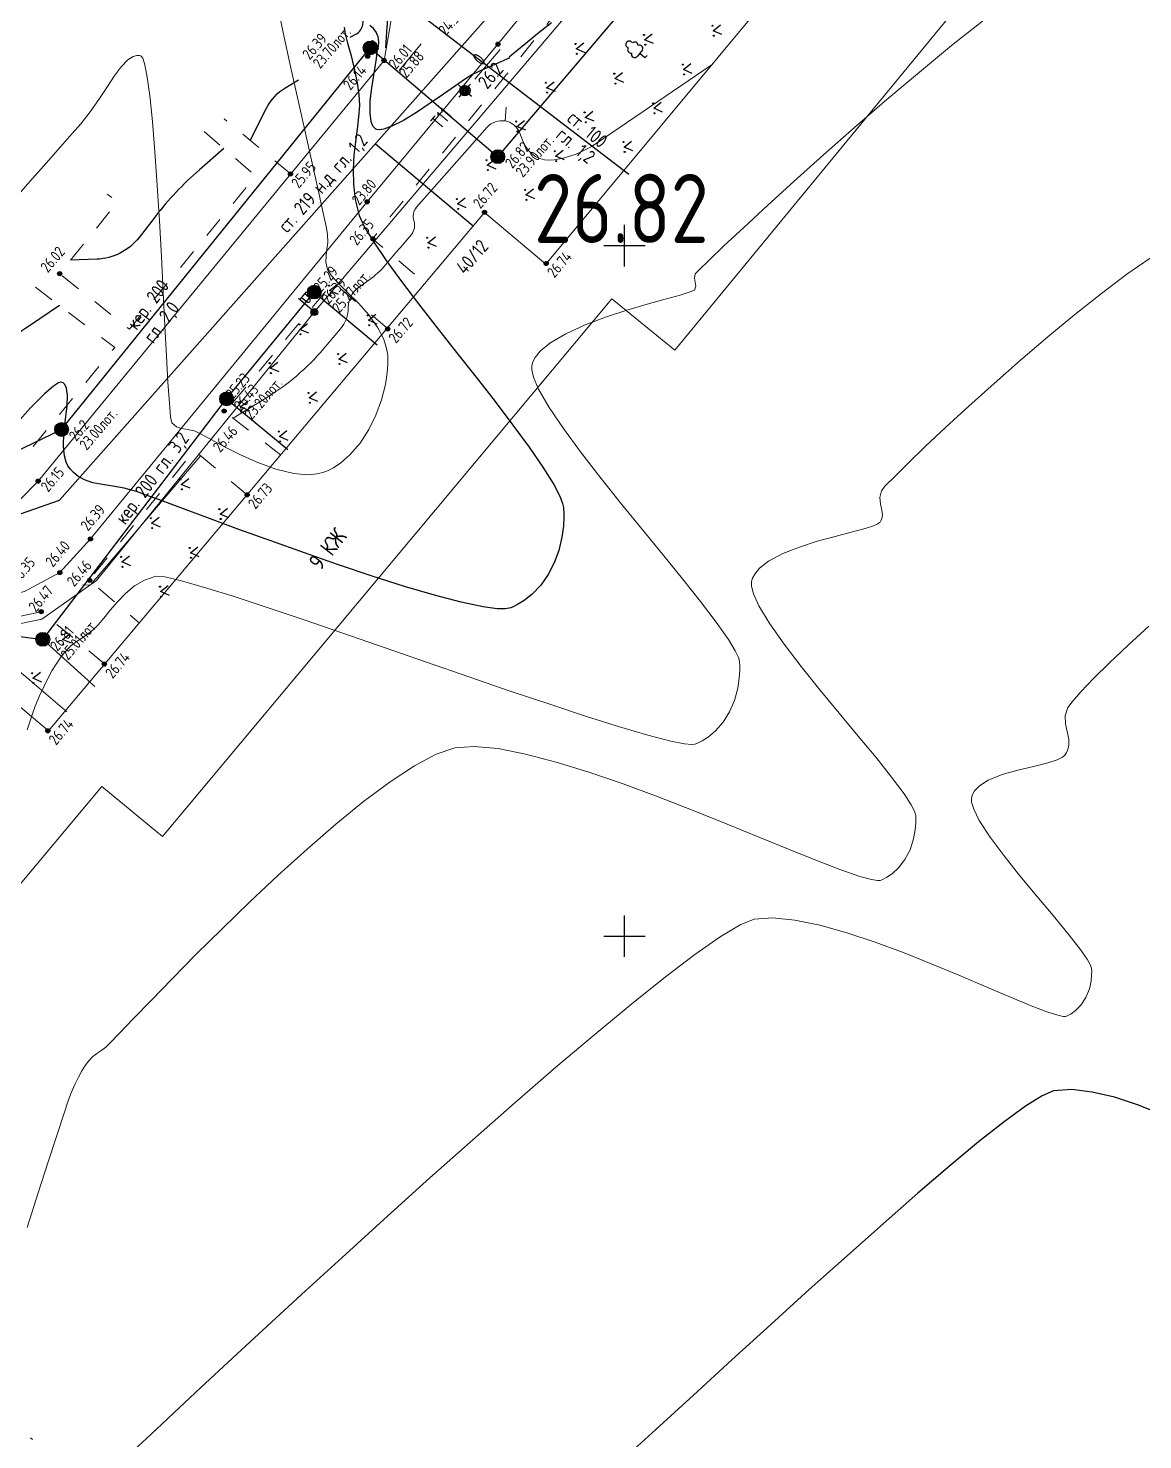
# Model space of a CAD drawing. Header units: metres. Extents: x -149473 to 83396, y -14167 to 104709.
# Drawn here: x -4552.6 to -4512.3, y 42500.5 to 42551.6 of the extents above; entities that cross this region are included whole.
import ezdxf

# ---------------------------------------------------------------- set-up
doc = ezdxf.new("R2010")
doc.units = ezdxf.units.M
doc.linetypes.add('g5_01_5x1_5', pattern=[1.5, 0.75, -0.75])
for name, color, linetype, transparency in [('01_Геодезические пункты', 7, 'Continuous', 0.6), ('02_Сетка', 7, 'Continuous', 0.6), ('03_Здания и строения', 7, 'Continuous', 0.6), ('06_Инженерно-технические сооружения', 7, 'Continuous', 0.6), ('07_Объекты электропередачи', 7, 'Continuous', 0.6), ('10_Границы покрытий и угодий', 7, 'Continuous', 0.6), ('13_Растительность', 7, 'Continuous', 0.6), ('19_Горизонтали', 7, 'Continuous', 0.6), ('30_Канализация', 7, 'Continuous', 0.6), ('31_Водопровод', 7, 'Continuous', 0.6), ('33_Газопровод', 7, 'Continuous', 0.6), ('35_Телефон', 7, 'Continuous', 0.6), ('37_Кабель низкого напряжения', 7, 'Continuous', 0.6), ('44_Крышки колодцев', 7, 'Continuous', 0.6), ('61_Отметки высоты поверхности', 7, 'Continuous', 0.6)]:
    doc.layers.add(name, color=color, linetype=linetype, transparency=transparency)
doc.layers.add('rastr', color=7, linetype='Continuous')
doc.layers.add('Viewport2ForCustomObjects_0', color=7, linetype='Continuous')
doc.layers.add('Сети_Горизонтали.Вспомогательные', color=1, linetype='Continuous', lineweight=9)
doc.layers.add('Сети_Горизонтали.Основные', color=1, linetype='Continuous', lineweight=30)
doc.styles.add('LIKE11', font='GOST_0.TTF')
doc.styles.add('LIKE14', font='GOST_0.TTF')
doc.styles.add('LIKE17', font='GOST_0.TTF')
doc.styles.add('LIKE32', font='GOST_0.TTF')
doc.styles.add('LIKE36', font='GOST_0.TTF')
doc.styles.add('Line_GUGK', font='GOST_0.TTF')
doc.styles.get("Standard").update_dxf_attribs({"font": 'GOST_0.TTF'})
doc.linetypes.add('g5_119_3', pattern='A,4,-1,[31,GUGK_2005.shx,S=0.1,R=0,X=0,Y=0],4,[31,GUGK_2005.shx,S=0.1,R=180,X=0,Y=0],-1', length=10)
doc.linetypes.add('g5_122_g', pattern='A,1,-1,1.5,-0.4,["Г",Line_GUGK,S=1,R=0,X=0,Y=-0.5],-1.5,1.5,-1,4,-1,4,-1,3', length=20.9)
doc.linetypes.add('g5_122_k', pattern='A,1,-1,1.5,-0.4,["К",Line_GUGK,S=1,R=0,X=0,Y=-0.5],-1.5,1.5,-1,4,-1,4,-1,3', length=20.9)
doc.linetypes.add('g5_122_kl', pattern='A,1,-1,1.5,-0.4,["Кл",Line_GUGK,S=1,R=0,X=0,Y=-0.5],-2.4,1.5,-1,4,-1,4,-1,3', length=21.8)
doc.linetypes.add('g5_122_v', pattern='A,1,-1,1.5,-0.4,["В",Line_GUGK,S=1,R=0,X=0,Y=-0.5],-1.5,1.5,-1,4,-1,4,-1,3', length=20.9)
doc.linetypes.add('g5_133_t', pattern='A,2,[27,GUGK_2005.shx,S=0.4,R=0,X=0,Y=0],2,-1,2,[27,GUGK_2005.shx,S=0.4,R=0,X=0,Y=0],2,-1,2,[27,GUGK_2005.shx,S=0.4,R=0,X=0,Y=0],2,-0.1,["V",Line_GUGK,S=1,R=0,X=0,Y=-0.5],-1', length=15.1)

# ---------------------------------------------------------------- blocks, each defined once
blk = doc.blocks.new('g5_012')
at = {"color": 92}
for points in [[(0, -1.5), (0, 1.5)], [(-1.5, 0), (1.5, 0)]]:
    blk.add_lwpolyline(points, dxfattribs=at)
blk = doc.blocks.new('g5_416')
at = {"color": 0}
blk.add_lwpolyline([(0.36, 0.6), (0, 0), (-0.36, 0.6)], dxfattribs=at)
for centre in [(-0.36, 0), (0.36, 0)]:
    blk.add_circle(centre, 0.0375, dxfattribs=at)
blk = doc.blocks.new('g5_117kl')
h = blk.add_hatch(color=255)
h.paths.add_polyline_path([(0.42, 0.2, 0.633652), (-0.42, 0.2)])
h.paths.add_polyline_path([(-0.45, 0.12, 0.067116), (-0.46, 0, 0.067116), (-0.45, -0.12), (0.45, -0.12, 0.067116), (0.46, 0, 0.067116), (0.45, 0.12)])
h.paths.add_polyline_path([(-0.42, -0.2, 0.633652), (0.42, -0.2)])
at = {"color": 0}
for p, q in [((-0.47, 0.16), (0.47, 0.16)), ((-0.47, -0.16), (0.47, -0.16))]:
    blk.add_line(p, q, dxfattribs=at)
blk.add_circle((0, 0), 0.5, dxfattribs=at)
blk = doc.blocks.new('g5_330')
blk.add_hatch(color=0).paths.add_polyline_path([(0.15, 0, 1), (-0.15, 0, 1)])
at = {"color": 0}
blk.add_circle((0, 0), 0.15, dxfattribs=at)
blk = doc.blocks.new('g5_367_1')
at = {"color": 0}
for points in [[(0, 0.5), (-0.26, 0.5)], [(0, 0.5), (0.26, 0.5)], [(0, 0), (0, 0.5)], [(0.25, 0), (0, 0)]]:
    blk.add_lwpolyline(points, dxfattribs=at)
for centre, start, end in [((-0.2, 1.16), 97.9406, 227.8197), ((0, 1.5), 90, 202.242), ((0, 1.5), 337.758, 90), ((0.2, 1.16), 312.1803, 82.0594), ((-0.26, 0.75), 115.6346, 270), ((0.26, 0.75), 270, 64.3654)]:
    blk.add_arc(centre, 0.25, start, end, dxfattribs=at)
blk = doc.blocks.new('g5_005_1')
h = blk.add_hatch(color=255)
edge = h.paths.add_edge_path()
edge.add_arc((0, 0), 0.338, 0, 360)
edge = h.paths.add_edge_path(flags=16)
edge.add_arc((0, 0), 0.1, 0, 360)
at = {"color": 0}
for p, q in [((-0.625, 0), (-0.375, 0)), ((0, 0.625), (0, 0.375)), ((0.375, 0), (0.625, 0)), ((0, -0.375), (0, -0.625))]:
    blk.add_line(p, q, dxfattribs=at)
for radius in [0.375, 0.0625]:
    blk.add_circle((0, 0), radius, dxfattribs=at)
blk = doc.blocks.new('g5_117kb')
h = blk.add_hatch(color=255)
h.paths.add_polyline_path([(0.04, 0.04), (0.46, 0.04, 0.367426), (0.04, 0.46)])
h.paths.add_polyline_path([(-0.04, 0.46, 0.367426), (-0.46, 0.04), (-0.04, 0.04)])
h.paths.add_polyline_path([(-0.04, -0.04), (-0.46, -0.04, 0.367426), (-0.04, -0.46)])
h.paths.add_polyline_path([(0.04, -0.46, 0.367426), (0.46, -0.04), (0.04, -0.04)])
at = {"color": 0}
for points in [[(-0.5, 0), (0.5, 0)], [(0, 0.5), (0, -0.5)]]:
    blk.add_lwpolyline(points, dxfattribs=at)
blk.add_circle((0, 0), 0.5, dxfattribs=at)
blk = doc.blocks.new('g5_110_1c')
h = blk.add_hatch(color=255)
edge = h.paths.add_edge_path()
edge.add_arc((0, 0), 0.212, 0, 360)
edge = h.paths.add_edge_path(flags=16)
edge.add_arc((0, 0), 0.0975, 0, 360)
h = blk.add_hatch(color=0)
edge = h.paths.add_edge_path()
edge.add_arc((0, 0), 0.06, 0, 360)
at = {"color": 0}
for p, q in [((0, 0.25), (0, 1.5)), ((0, 1.38), (0.75, 1.38))]:
    blk.add_line(p, q, dxfattribs=at)
blk.add_lwpolyline([(0.2, 1.38), (0.2, 0.93, 1.040016), (0.55, 0.93), (0.55, 1.38)], format="xyb", dxfattribs=at)
for radius in [0.25, 0.06]:
    blk.add_circle((0, 0), radius, dxfattribs=at)
blk = doc.blocks.new('g_scratch')
at = {"color": 0, "linetype": 'ByBlock', "lineweight": 15}
blk.add_line((0, 0), (1, 0), dxfattribs=at)
blk = doc.blocks.new('CustomObjectsInViewport2_0')
at = {"layer": 'Сети_Горизонтали.Вспомогательные', "color": 42, "flags": 128}
for points, elevation in [([(3016.83, 1474.04), (3017.33, 1471.7), (3017.86, 1469.25), (3018.41, 1466.79), (3018.94, 1464.42), (3019.43, 1462.23), (3019.86, 1460.31), (3020.2, 1458.75), (3020.43, 1457.65), (3020.53, 1457.1), (3020.55, 1456.5), (3020.49, 1456.01), (3020.43, 1455.56), (3020.42, 1455.09), (3020.54, 1454.53), (3020.81, 1454.08), (3021.33, 1453.52), (3022.01, 1452.86), (3022.77, 1452.1), (3023.52, 1451.25), (3024.18, 1450.32), (3024.59, 1449.54), (3024.79, 1448.92), (3024.87, 1448.49), (3024.89, 1448.28), (3024.89, 1448.09), (3024.89, 1447.69), (3024.85, 1447.06), (3024.72, 1446.2), (3024.45, 1445.1), (3024.04, 1444), (3023.53, 1442.94), (3022.89, 1441.97), (3022.16, 1441.11), (3021.49, 1440.54), (3020.96, 1440.18), (3020.58, 1439.99), (3020.39, 1439.9), (3020.19, 1439.83), (3019.76, 1439.73), (3019.08, 1439.67), (3018.1, 1439.76), (3016.8, 1440.07), (3015.49, 1440.55), (3014.23, 1441.11), (3013.08, 1441.69), (3012.11, 1442.22), (3011.38, 1442.62), (3010.95, 1442.83), (3010.42, 1442.96), (3009.97, 1443.03), (3009.59, 1443.15), (3009.26, 1443.44), (3009.17, 1443.86), (3009.08, 1444.87), (3008.98, 1446.37), (3008.88, 1448.26), (3008.76, 1450.47), (3008.64, 1452.9), (3008.51, 1455.47), (3008.36, 1458.07), (3008.21, 1460.63), (3008.04, 1463.06), (3007.86, 1465.26), (3007.67, 1467.14), (3007.46, 1468.62), (3007.28, 1469.45), (3007.15, 1469.84), (3007.05, 1469.98), (3007, 1470.01), (3006.91, 1470.03), (3006.73, 1470.04), (3006.45, 1469.97), (3006.08, 1469.72), (3005.59, 1469.21), (3005.09, 1468.53), (3004.55, 1467.72), (3003.97, 1466.84), (3003.35, 1465.95), (3002.66, 1465.09), (3002.04, 1464.39), (3001.19, 1463.42), (3000.15, 1462.24), (2998.98, 1460.91), (2997.72, 1459.47)], 25.5), ([(3067.96, 1472.53), (3065.71, 1470.75), (3063.39, 1468.84), (3061.03, 1466.85), (3058.7, 1464.83), (3056.45, 1462.84), (3054.33, 1460.94), (3052.39, 1459.17), (3050.67, 1457.59), (3049.24, 1456.25), (3048.15, 1455.2), (3047.44, 1454.51), (3047.16, 1454.22), (3047.1, 1453.91), (3047.15, 1453.61), (3047.2, 1453.33), (3047.11, 1453.05), (3046.8, 1452.91), (3046.06, 1452.69), (3044.99, 1452.39), (3043.67, 1452.03), (3042.2, 1451.59), (3040.67, 1451.09), (3039.18, 1450.52), (3037.8, 1449.89), (3036.64, 1449.21), (3035.93, 1448.63), (3035.56, 1448.17), (3035.4, 1447.85), (3035.34, 1447.69), (3035.32, 1447.57), (3035.32, 1447.28), (3035.45, 1446.74), (3035.82, 1445.87), (3036.58, 1444.55), (3037.61, 1443.02), (3038.84, 1441.33), (3040.24, 1439.53), (3041.73, 1437.66), (3043.27, 1435.78), (3044.79, 1433.92), (3046.23, 1432.14), (3047.55, 1430.49), (3048.68, 1429.01), (3049.56, 1427.75), (3050.06, 1426.93), (3050.28, 1426.44), (3050.36, 1426.18), (3050.37, 1426.07), (3050.38, 1425.88), (3050.38, 1425.51), (3050.35, 1424.94), (3050.24, 1424.21), (3050, 1423.33), (3049.64, 1422.51), (3049.18, 1421.76), (3048.62, 1421.12), (3048.1, 1420.68), (3047.67, 1420.41), (3047.37, 1420.25), (3047.21, 1420.18), (3047.13, 1420.16), (3046.89, 1420.14), (3046.37, 1420.19), (3045.38, 1420.39), (3043.73, 1420.81), (3041.68, 1421.42), (3039.29, 1422.17), (3036.63, 1423.05), (3033.77, 1424.01), (3030.77, 1425.04), (3027.7, 1426.1), (3024.64, 1427.17), (3021.64, 1428.2), (3018.77, 1429.19), (3016.1, 1430.09), (3013.7, 1430.88), (3011.63, 1431.52), (3009.96, 1432), (3008.76, 1432.27), (3008.09, 1432.32), (3007.28, 1432.05), (3006.55, 1431.62), (3005.9, 1431.08), (3005.32, 1430.48), (3004.8, 1429.87), (3004.34, 1429.29), (3003.93, 1428.8), (3003.57, 1428.44), (3003.07, 1428.07), (3002.66, 1427.79), (3002.28, 1427.54), (3001.9, 1427.23), (3001.49, 1426.8), (3001.18, 1426.4), (3000.88, 1425.96), (3000.58, 1425.47), (3000.29, 1424.92), (3000, 1424.32), (2999.69, 1423.66), (2999.37, 1422.92), (2999.17, 1422.35), (2998.78, 1421.2)], 26.5), ([(3080.1, 1455.37), (3078.4, 1454.19), (3076.57, 1452.81), (3074.65, 1451.28), (3072.68, 1449.66), (3070.72, 1447.98), (3068.8, 1446.29), (3066.98, 1444.65), (3065.3, 1443.11), (3063.81, 1441.71), (3062.55, 1440.5), (3061.58, 1439.53), (3060.92, 1438.86), (3060.65, 1438.52), (3060.52, 1438.03), (3060.57, 1437.57), (3060.67, 1437.12), (3060.71, 1436.77), (3060.67, 1436.51), (3060.6, 1436.34), (3060.55, 1436.25), (3060.51, 1436.21), (3060.38, 1436.12), (3060.07, 1435.98), (3059.46, 1435.79), (3058.46, 1435.52), (3057.28, 1435.21), (3055.99, 1434.86), (3054.7, 1434.44), (3053.49, 1433.96), (3052.46, 1433.41), (3051.81, 1432.9), (3051.47, 1432.48), (3051.31, 1432.18), (3051.26, 1432.03), (3051.24, 1431.9), (3051.24, 1431.6), (3051.38, 1431.06), (3051.77, 1430.19), (3052.55, 1428.89), (3053.59, 1427.4), (3054.83, 1425.79), (3056.18, 1424.11), (3057.58, 1422.41), (3058.96, 1420.75), (3060.25, 1419.19), (3061.38, 1417.77), (3062.28, 1416.56), (3062.79, 1415.77), (3063.03, 1415.31), (3063.1, 1415.07), (3063.12, 1414.97), (3063.13, 1414.8), (3063.12, 1414.46), (3063.09, 1413.95), (3062.97, 1413.3), (3062.71, 1412.52), (3062.34, 1411.81), (3061.87, 1411.2), (3061.42, 1410.78), (3061.04, 1410.53), (3060.76, 1410.39), (3060.62, 1410.32), (3060.55, 1410.3), (3060.35, 1410.3), (3059.91, 1410.37), (3059.08, 1410.59), (3057.71, 1411.07), (3056.01, 1411.72), (3054.03, 1412.51), (3051.84, 1413.41), (3049.47, 1414.37), (3047, 1415.36), (3044.47, 1416.34), (3041.94, 1417.28), (3039.46, 1418.13), (3037.09, 1418.87), (3034.88, 1419.45), (3032.88, 1419.84), (3031.16, 1420), (3029.76, 1419.9), (3028.41, 1419.44), (3026.83, 1418.6), (3025.06, 1417.44), (3023.15, 1416.01), (3021.13, 1414.36), (3019.06, 1412.57), (3016.96, 1410.67), (3014.89, 1408.72), (3012.9, 1406.79), (3011.01, 1404.92), (3009.29, 1403.18), (3007.76, 1401.61), (3006.47, 1400.27), (3005.47, 1399.23), (3004.79, 1398.53), (3004.49, 1398.22), (3004.13, 1397.95), (3003.83, 1397.76), (3003.55, 1397.55), (3003.24, 1397.24), (3002.99, 1396.89), (3002.74, 1396.5), (3002.49, 1396.04), (3002.24, 1395.52), (3001.97, 1394.91), (3001.79, 1394.41), (3001.44, 1393.36), (3000.93, 1391.83), (3000.31, 1389.91), (2999.58, 1387.66), (2998.78, 1385.17)], 27), ([(3080, 1428.71), (3078.51, 1427.33), (3077.16, 1426.05), (3076, 1424.91), (3075.08, 1423.95), (3074.44, 1423.24), (3074.13, 1422.82), (3073.95, 1422.22), (3073.97, 1421.64), (3074.09, 1421.08), (3074.2, 1420.52), (3074.21, 1420.09), (3074.14, 1419.77), (3074.04, 1419.56), (3073.98, 1419.45), (3073.92, 1419.37), (3073.74, 1419.23), (3073.37, 1419.04), (3072.69, 1418.81), (3071.66, 1418.55), (3070.52, 1418.28), (3069.39, 1417.96), (3068.38, 1417.56), (3067.73, 1417.15), (3067.38, 1416.78), (3067.23, 1416.51), (3067.18, 1416.36), (3067.16, 1416.24), (3067.17, 1415.96), (3067.32, 1415.46), (3067.72, 1414.64), (3068.51, 1413.43), (3069.52, 1412.07), (3070.67, 1410.62), (3071.89, 1409.16), (3073.07, 1407.75), (3074.15, 1406.45), (3075.03, 1405.32), (3075.53, 1404.6), (3075.77, 1404.17), (3075.85, 1403.95), (3075.86, 1403.87), (3075.87, 1403.72), (3075.86, 1403.43), (3075.82, 1403), (3075.7, 1402.45), (3075.44, 1401.81), (3075.07, 1401.25), (3074.7, 1400.87), (3074.38, 1400.64), (3074.15, 1400.52), (3074.03, 1400.47), (3073.97, 1400.45), (3073.8, 1400.45), (3073.41, 1400.53), (3072.69, 1400.76), (3071.48, 1401.22), (3069.99, 1401.84), (3068.27, 1402.57), (3066.37, 1403.38), (3064.36, 1404.21), (3062.28, 1405.04), (3060.18, 1405.82), (3058.13, 1406.5), (3056.18, 1407.05), (3054.37, 1407.42), (3052.77, 1407.58), (3051.43, 1407.48), (3050.41, 1407.07), (3048.97, 1406.2), (3047.14, 1404.93), (3045, 1403.31), (3042.57, 1401.37), (3039.91, 1399.17), (3037.07, 1396.76), (3034.1, 1394.19), (3031.05, 1391.5), (3027.95, 1388.75), (3024.87, 1385.98), (3021.85, 1383.24), (3018.94, 1380.58), (3016.19, 1378.05), (3013.65, 1375.69), (3011.36, 1373.57), (3009.37, 1371.71), (3007.73, 1370.18), (3006.49, 1369.02)], 27.5)]:
    blk.add_lwpolyline(points, dxfattribs=dict(at, elevation=elevation))
at = {"layer": 'Сети_Горизонтали.Основные', "color": 40, "flags": 128}
for points, elevation in [([(3036.74, 1472.4), (3035.74, 1471.6), (3034.9, 1470.91), (3034.25, 1470.38), (3033.83, 1470.04), (3033.68, 1469.92), (3033.68, 1469.85), (3033.52, 1469.78), (3033.08, 1469.59), (3032.47, 1469.32), (3031.76, 1469), (3031.04, 1468.65), (3030.53, 1468.34), (3029.81, 1467.85), (3028.93, 1467.24), (3027.97, 1466.58), (3026.98, 1465.92), (3026.03, 1465.34), (3025.18, 1464.91), (3024.61, 1464.7), (3024.28, 1464.65), (3024.1, 1464.68), (3024.03, 1464.71), (3023.95, 1464.77), (3023.82, 1464.93), (3023.69, 1465.26), (3023.61, 1465.85), (3023.63, 1466.75), (3023.73, 1467.7), (3023.88, 1468.61), (3024.01, 1469.35), (3024.07, 1469.82), (3024.13, 1470.29), (3024.22, 1470.67), (3024.26, 1471.02), (3024.2, 1471.38), (3024.05, 1471.73), (3023.86, 1471.99), (3023.6, 1472.2)], 26), ([(3021.73, 1472.09), (3021.81, 1471.6), (3021.99, 1470.92), (3022.22, 1470.1), (3022.45, 1469.19), (3022.66, 1468.21), (3022.81, 1467.22), (3022.84, 1466.42), (3022.78, 1465.59), (3022.67, 1464.71), (3022.55, 1463.78), (3022.44, 1462.81), (3022.38, 1461.79), (3022.41, 1460.73), (3022.54, 1459.62), (3022.83, 1458.46), (3023.21, 1457.61), (3023.88, 1456.51), (3024.78, 1455.18), (3025.88, 1453.68), (3027.12, 1452.05), (3028.47, 1450.32), (3029.87, 1448.54), (3031.29, 1446.74), (3032.67, 1444.97), (3033.96, 1443.27), (3035.13, 1441.67), (3036.13, 1440.23), (3036.91, 1438.97), (3037.35, 1438.12), (3037.55, 1437.6), (3037.62, 1437.31), (3037.63, 1437.18), (3037.64, 1436.97), (3037.64, 1436.57), (3037.62, 1435.96), (3037.51, 1435.16), (3037.29, 1434.2), (3036.95, 1433.29), (3036.51, 1432.44), (3035.97, 1431.68), (3035.34, 1431.02), (3034.76, 1430.56), (3034.3, 1430.28), (3033.97, 1430.12), (3033.8, 1430.04), (3033.68, 1430.01), (3033.4, 1429.96), (3032.82, 1429.97), (3031.81, 1430.1), (3030.2, 1430.44), (3028.28, 1430.95), (3026.11, 1431.59), (3023.77, 1432.34), (3021.33, 1433.16), (3018.86, 1434.01), (3016.44, 1434.88), (3014.12, 1435.71), (3011.98, 1436.5), (3010.1, 1437.2), (3008.55, 1437.78), (3007.39, 1438.2), (3006.69, 1438.45), (3005.8, 1438.7), (3004.98, 1438.85), (3004.23, 1438.96), (3003.55, 1439.09), (3002.93, 1439.31), (3002.46, 1439.57), (3002.14, 1439.84), (3001.93, 1440.07), (3001.83, 1440.19), (3001.74, 1440.31), (3001.61, 1440.58), (3001.48, 1441.04), (3001.41, 1441.75), (3001.45, 1442.71), (3001.56, 1443.71), (3001.67, 1444.64), (3001.71, 1445.45), (3001.64, 1445.95), (3001.52, 1446.21), (3001.38, 1446.32), (3001.3, 1446.36), (3001.23, 1446.37), (3001.05, 1446.32), (3000.68, 1446.09), (3000.03, 1445.54), (2999.03, 1444.51), (2997.87, 1443.22)], 26), ([(3080.83, 1393.4), (3079.18, 1394.04), (3077.51, 1394.59), (3075.91, 1394.97), (3074.42, 1395.15), (3073.11, 1395.05), (3072.27, 1394.7), (3071.07, 1393.94), (3069.52, 1392.81), (3067.68, 1391.36), (3065.59, 1389.62), (3063.27, 1387.64), (3060.78, 1385.46), (3058.15, 1383.12), (3055.42, 1380.66), (3052.63, 1378.13), (3049.82, 1375.57), (3047.03, 1373.02), (3044.3, 1370.52), (3041.66, 1368.11)], 28)]:
    blk.add_lwpolyline(points, dxfattribs=dict(at, elevation=elevation))

msp = doc.modelspace()

# ---------------------------------------------------------------- linework, layer by layer
at = {"layer": '01_Геодезические пункты', "color": 7, "lineweight": 20, "flags": 128}
msp.add_lwpolyline([(-4535.559, 42550.824), (-4536.476, 42549.754)], dxfattribs=at)
at = {"layer": '03_Здания и строения', "color": 7, "linetype": 'Continuous', "lineweight": 20, "flags": 128}
msp.add_lwpolyline([(-4517.227, 42563.104), (-4533.902, 42543.06), (-4536.118, 42544.93), (-4551.907, 42526.154), (-4554.241, 42528.107), (-4567.789, 42511.976), (-4563.295, 42508.226), (-4549.979, 42524.146), (-4547.782, 42522.331), (-4531.506, 42541.798), (-4529.23, 42539.941), (-4513.07, 42559.592), (-4517.227, 42563.104)], dxfattribs=at)
at = {"layer": '06_Инженерно-технические сооружения', "color": 7, "linetype": 'Continuous', "lineweight": 20, "flags": 128}
msp.add_lwpolyline([(-4540.433, 42551.039), (-4540.181, 42551.15), (-4540.026, 42551.047), (-4539.962, 42550.853), (-4540.078, 42550.703), (-4540.326, 42550.651), (-4540.473, 42550.766), (-4540.518, 42550.937), (-4540.433, 42551.039)], dxfattribs=at)
at = {"layer": '10_Границы покрытий и угодий', "color": 7, "linetype": 'Continuous', "lineweight": 20, "flags": 128}
for points in [[(-4575.827, 42510.888), (-4575.662, 42511.864), (-4565.676, 42523.341), (-4560.585, 42529.396), (-4557.922, 42532.559), (-4556.469, 42533.172), (-4554.196, 42533.665), (-4553.562, 42533.896), (-4552.28, 42535.199), (-4543.138, 42546.322), (-4539.759, 42550.432), (-4539.443, 42552.25), (-4539.823, 42553.365), (-4540.604, 42554.225), (-4544.562, 42557.63), (-4545.697, 42558.606), (-4546.478, 42559.278), (-4557.44, 42568.734), (-4566.068, 42576.21)], [(-4530.582, 42557.19), (-4535.633, 42551.021), (-4540.369, 42545.314), (-4550.388, 42533.106), (-4551.498, 42531.887), (-4552.77, 42531.199), (-4554.708, 42530.747), (-4558.105, 42528.104), (-4563.716, 42521.408), (-4570.357, 42513.702), (-4570.849, 42512.415), (-4570.826, 42510.856), (-4570.179, 42509.622), (-4565.066, 42505.216), (-4563.654, 42505.062), (-4562.175, 42505.302), (-4561.25, 42505.904)]]:
    msp.add_lwpolyline(points, dxfattribs=at)
at = {"layer": '10_Границы покрытий и угодий', "color": 7, "linetype": 'g5_01_5x1_5', "lineweight": 20, "flags": 128}
for points in [[(-4508.138, 42563.376), (-4508.346, 42564.713), (-4509.055, 42566.076), (-4509.943, 42566.902), (-4511.26, 42567.269), (-4518.199, 42567.534), (-4520.433, 42567.149), (-4521.981, 42566.318), (-4529.964, 42556.625), (-4534.952, 42550.381), (-4540.179, 42543.971), (-4538.272, 42542.368)], [(-4546.265, 42547.86), (-4544.405, 42546.24), (-4548.978, 42540.703), (-4551.503, 42542.708), (-4549.394, 42545.32), (-4549.777, 42545.585)], [(-4543.138, 42546.322), (-4543.178, 42546.356), (-4545.55, 42548.323)], [(-4553.572, 42543.126), (-4549.51, 42540.035), (-4553.893, 42534.72), (-4559.005, 42533.219), (-4565.346, 42525.207)], [(-4539.64, 42540.741), (-4541.601, 42542.394), (-4545.513, 42537.706), (-4543.503, 42536.147)], [(-4544.715, 42534.706), (-4546.62, 42536.312), (-4550.437, 42531.609), (-4548.618, 42530.065)], [(-4549.872, 42528.574), (-4552.159, 42530.471), (-4555.682, 42529.71), (-4559.533, 42525.131), (-4561.233, 42523.163), (-4562.235, 42522.004), (-4563.201, 42520.798)]]:
    msp.add_lwpolyline(points, dxfattribs=at)
at = {"layer": '19_Горизонтали', "color": 32, "linetype": 'Continuous', "lineweight": 30, "elevation": 13, "flags": 128}
for points in [[(-4540.989, 42551.273), (-4540.774, 42551.383, 0.250039), (-4540.531, 42551.731), (-4540.507, 42551.932, -0.560674), (-4540.354, 42552.002), (-4540.354, 42552.002, 0.190627), (-4540.062, 42551.938), (-4539.712, 42551.994, -0.345452), (-4539.677, 42551.975), (-4539.677, 42551.975, -0.03981), (-4539.661, 42551.927), (-4539.656, 42551.907, -0.06625), (-4539.646, 42551.816), (-4539.647, 42551.796, -0.012919), (-4539.653, 42551.662), (-4539.711, 42550.892)], [(-4544.601, 42547.536), (-4544.012, 42548.702, -0.142256), (-4543.312, 42549.454), (-4542.852, 42549.729)], [(-4545.56, 42547.246), (-4546.444, 42546.474, 0.048449), (-4548.046, 42544.773), (-4548.628, 42544.021, -0.221931), (-4550.159, 42543.233), (-4551.109, 42543.196)], [(-4551.507, 42541.555), (-4552.597, 42540.825, 0.06045), (-4554.572, 42539.126), (-4555.221, 42538.415, 0.029768), (-4557.431, 42535.684), (-4558.061, 42534.802, -0.161357), (-4559.098, 42534.046), (-4559.098, 42534.046, 0.2604), (-4559.903, 42533.183), (-4560.297, 42531.586)]]:
    msp.add_lwpolyline(points, format="xyb", dxfattribs=at)
at = {"layer": '19_Горизонтали', "color": 32, "linetype": 'Continuous', "lineweight": 20, "elevation": 13.25, "flags": 128}
for points in [[(-4545.22, 42537.479), (-4544.033, 42538.204, 0.079779), (-4541.947, 42539.989), (-4541.334, 42540.712, 0.179901), (-4541.051, 42541.491), (-4541.051, 42541.491, -0.242982), (-4540.696, 42542.193), (-4540.304, 42542.475, 0.060204), (-4539.703, 42543.031), (-4539.703, 42543.031, 0.000001), (-4539.168, 42543.66), (-4538.77, 42544.128, 0.264201), (-4538.676, 42544.622), (-4538.676, 42544.622, -0.268835), (-4538.578, 42545.114), (-4536.025, 42548.012, -0.565291), (-4534.838, 42547.796), (-4534.72, 42547.484, 0.35446), (-4533.597, 42546.829), (-4533.597, 42546.829, 0.111432), (-4532.079, 42547.427), (-4527.911, 42550.261)], [(-4550.678, 42531.449), (-4550.462, 42531.428, 0.245773), (-4550.364, 42531.468), (-4550.364, 42531.468, -0.001882), (-4550.286, 42531.559), (-4550.2, 42531.659, 0.001181), (-4549.951, 42531.95), (-4546.396, 42536.123)]]:
    msp.add_lwpolyline(points, format="xyb", dxfattribs=at)
at = {"layer": '30_Канализация', "color": 42, "linetype": 'g5_122_kl', "lineweight": 30, "flags": 128}
msp.add_lwpolyline([(-4576.022, 42511.106), (-4557.898, 42533.956), (-4551.431, 42537.07), (-4540.258, 42550.885), (-4535.643, 42546.947), (-4521.987, 42563.009), (-4513.221, 42570.458)], dxfattribs=at)
at = {"layer": '30_Канализация', "color": 12, "linetype": 'g5_122_k', "lineweight": 30, "flags": 128}
for points in [[(-4545.458, 42538.177), (-4542.283, 42542.044), (-4540.002, 42540.129)], [(-4552.111, 42529.469), (-4545.458, 42538.177), (-4543.241, 42536.34)], [(-4560.157, 42525.471), (-4556.571, 42530.054), (-4552.111, 42529.469), (-4550.225, 42527.764)]]:
    msp.add_lwpolyline(points, dxfattribs=at)
at = {"layer": '31_Водопровод', "color": 94, "linetype": 'g5_122_v', "lineweight": 30, "flags": 128}
msp.add_lwpolyline([(-4538.43, 42552.089), (-4530.9, 42546.318)], dxfattribs=at)
at = {"layer": '33_Газопровод', "color": 132, "linetype": 'g5_122_g', "lineweight": 30, "flags": 128}
for points in [[(-4567.778, 42519.799), (-4557.405, 42532.446), (-4551.507, 42534.507), (-4535.614, 42552.443), (-4520.112, 42571.216)], [(-4540.068, 42547.417), (-4536.529, 42544.441)]]:
    msp.add_lwpolyline(points, dxfattribs=at)
at = {"layer": '35_Телефон', "color": 6, "linetype": 'g5_133_t', "lineweight": 20, "flags": 128}
msp.add_lwpolyline([(-4559.97, 42534.089), (-4552.683, 42528.071), (-4551.241, 42526.84)], dxfattribs=at)
at = {"layer": '37_Кабель низкого напряжения', "color": 1, "linetype": 'g5_119_3', "lineweight": 20, "flags": 128}
msp.add_lwpolyline([(-4556.996, 42527.922), (-4555.557, 42529.504), (-4552.149, 42530.2), (-4550.172, 42531.6), (-4542.283, 42541.319), (-4531.279, 42554.282)], dxfattribs=at)
at = {"layer": '61_Отметки высоты поверхности', "color": 7, "linetype": 'Continuous', "lineweight": 5, "flags": 128}
msp.add_lwpolyline([(-4539.214, 42550.063), (-4538.419, 42551.028)], dxfattribs=at)
at = {"layer": 'rastr', "color": 5, "linetype": 'g5_01_5x1_5', "lineweight": 20, "flags": 128}
msp.add_lwpolyline([(-4582.874, 42525.09), (-4552.489, 42500.5)], dxfattribs=at)

# ---------------------------------------------------------------- block references
at = {"layer": '01_Геодезические пункты', "color": 7, "linetype": 'Continuous', "lineweight": 20, "xscale": 0.5, "yscale": 0.5, "zscale": 0.5, "rotation": 49.42757553168038}
msp.add_blockref('g5_005_1', (-4536.83, 42549.34, 13.098), dxfattribs=at)
at = {"layer": '02_Сетка', "color": 92, "linetype": 'Continuous', "lineweight": 15, "ltscale": 0.5, "xscale": 0.5, "yscale": 0.5, "zscale": 0.5}
for p in [(-4531.056, 42543.725), (-4531.056, 42518.725)]:
    msp.add_blockref('g5_012', p, dxfattribs=at)
at = {"layer": '07_Объекты электропередачи', "color": 7, "linetype": 'Continuous', "lineweight": 20, "xscale": 0.5, "yscale": 0.5, "zscale": 0.5, "rotation": 49.42757553168038}
msp.add_blockref('g5_110_1c', (-4542.283, 42541.319, 13.152), dxfattribs=at)
at = {"layer": '13_Растительность', "color": 92, "linetype": 'Continuous', "lineweight": 20, "ltscale": 0.5, "xscale": 0.4999999999999999, "yscale": 0.4999999999999999, "zscale": 0.4999999999999999, "rotation": 277.5631784342272}
for p in [(-4527.845, 42551.507), (-4532.801, 42550.849), (-4530.323, 42551.178), (-4531.398, 42549.774), (-4528.919, 42550.103), (-4533.876, 42549.445), (-4529.994, 42548.7), (-4532.472, 42548.371), (-4534.951, 42548.042), (-4531.069, 42547.296), (-4536.025, 42546.638), (-4533.547, 42546.967), (-4537.1, 42545.234), (-4534.621, 42545.563), (-4538.174, 42543.831), (-4541.727, 42542.098), (-4540.324, 42541.023), (-4542.802, 42540.694), (-4541.398, 42539.62), (-4543.876, 42539.291), (-4542.473, 42538.216), (-4544.951, 42537.887), (-4543.547, 42536.813), (-4547.1, 42535.08), (-4545.697, 42534.005), (-4548.175, 42533.676), (-4546.771, 42532.602), (-4549.249, 42532.273), (-4547.846, 42531.198), (-4551.399, 42529.465), (-4552.473, 42528.062)]:
    msp.add_blockref('g5_416', p, dxfattribs=at)
at = {"layer": '13_Растительность', "color": 92, "linetype": 'Continuous', "lineweight": 20, "xscale": 0.5, "yscale": 0.5, "zscale": 0.5, "rotation": 49.46868666766576}
msp.add_blockref('g5_367_1', (-4530.311, 42550.52), dxfattribs=at)
at = {"layer": '19_Горизонтали', "color": 32, "linetype": 'Continuous', "lineweight": -3, "xscale": 0.5, "yscale": 0.5, "zscale": 0.5, "rotation": 85.56656086516874}
msp.add_blockref('g_scratch', (-4535.373, 42548.24, 13.25), dxfattribs=at)
at = {"layer": '44_Крышки колодцев', "color": 7, "linetype": 'Continuous', "lineweight": 20, "xscale": 0.5, "yscale": 0.5, "zscale": 0.5, "rotation": 49.42757553168038}
for name, p in [('g5_117kl', (-4540.258, 42550.885, 13.193)), ('g5_117kl', (-4535.643, 42546.947, 13.408)), ('g5_117kb', (-4542.283, 42542.044, 13.196)), ('g5_117kb', (-4545.458, 42538.177, 13.216)), ('g5_117kl', (-4551.431, 42537.07, 13.102)), ('g5_117kb', (-4552.111, 42529.469, 13.405))]:
    msp.add_blockref(name, p, dxfattribs=at)
at = {"layer": '61_Отметки высоты поверхности', "color": 7, "linetype": 'Continuous', "lineweight": 20, "xscale": 0.5, "yscale": 0.5, "zscale": 0.5}
for p, rotation in [((-4535.633, 42551.021, 12.985), 49.42757553168038), ((-4540.353, 42550.585, 13.069), 49.42757553168038), ((-4539.759, 42550.432, 12.941), 49.42757553168038), ((-4543.146, 42546.322), 320.1837874390728), ((-4540.369, 42545.314, 13.062), 49.42757553168038), ((-4536.12, 42544.931), 320.1837874390728), ((-4540.157, 42543.97), 320.1837874390728), ((-4551.501, 42542.71), 320.1837874390728), ((-4533.888, 42543.08), 320.1837874390728), ((-4542.278, 42542.042, 12.646), 49.42757553168038), ((-4539.625, 42540.705), 320.1837874390728), ((-4545.459, 42538.177, 12.617), 49.42757553168038), ((-4545.547, 42537.736), 320.1837874390728), ((-4552.28, 42535.199, 13.075), 49.42757553168038), ((-4544.714, 42534.702), 320.1837874390728), ((-4550.388, 42533.106, 13.195), 49.42757553168038), ((-4551.498, 42531.887, 13.201), 49.42757553168038), ((-4550.416, 42531.606), 320.1837874390728), ((-4552.169, 42530.473), 320.1837874390728), ((-4549.883, 42528.572), 320.1837874390728), ((-4551.931, 42526.158), 320.1837874390728)]:
    msp.add_blockref('g5_330', p, dxfattribs=dict(at, rotation=rotation))
at = {"layer": 'Viewport2ForCustomObjects_0', "xscale": 0.5, "yscale": 0.5, "zscale": 0.5}
msp.add_blockref('CustomObjectsInViewport2_0', (-6052.071, 41815.592), dxfattribs=at)

# ---------------------------------------------------------------- texts
at = {"color": 7, "linetype": 'Continuous', "lineweight": 15, "ltscale": 0.5, "style": 'LIKE11'}
for s, p in [('24.54тр.', (-4537.518, 42551.308)), ('23.70лот.', (-4542.069, 42550.104)), ('26.39', (-4542.449, 42550.429)), ('26.82', (-4535.111, 42546.492)), ('23.90лот.', (-4534.731, 42546.167)), ('26.39', (-4541.752, 42541.588)), ('25.27лот.', (-4541.372, 42541.263)), ('26.43', (-4544.926, 42537.721)), ('23.20лот.', (-4544.547, 42537.396)), ('23.00лот.', (-4550.52, 42536.29)), ('26.2', (-4550.9, 42536.615)), ('25.01лот', (-4551.2, 42528.688)), ('26.81', (-4551.58, 42529.013))]:
    msp.add_text(s, height=0.4, rotation=49.4276, dxfattribs=at).set_placement(p)
at = {"color": 6, "linetype": 'ByBlock', "lineweight": 60, "insert": (-4534.328, 42546.322), "char_height": 2.5, "attachment_point": 1}
msp.add_mtext_dynamic_manual_height_columns('26.82', width=11.20535, gutter_width=6.25, heights=[0], dxfattribs=at)
at = {"layer": '01_Геодезические пункты', "color": 7, "linetype": 'Continuous', "lineweight": 20, "ltscale": 0.5, "style": 'LIKE36'}
for s, p in [('0', (-4536.219, 42550.207)), ('26.2', (-4536.022, 42549.361)), ('T11', (-4537.734, 42547.9))]:
    msp.add_text(s, height=0.5, rotation=49.4276, dxfattribs=at).set_placement(p)
at = {"layer": '03_Здания и строения', "color": 7, "linetype": 'Continuous', "lineweight": 15}
for s, height, rotation, style, p in [('40/12', 0.5, 49.1051, 'LIKE36', (-4536.824, 42542.649)), ('9 КЖ', 0.6, 51.6682, 'LIKE14', (-4542.059, 42531.929))]:
    msp.add_text(s, height=height, rotation=rotation, dxfattribs=dict(at, style=style)).set_placement(p)
at = {"layer": '30_Канализация', "color": 42, "linetype": 'Continuous', "lineweight": 15, "style": 'LIKE32'}
for s, p in [('кер. 200', (-4548.714, 42540.634)), ('гл. 2,0', (-4548.111, 42540.148))]:
    msp.add_text(s, height=0.5, rotation=53.3085, dxfattribs=at).set_placement(p)
at = {"layer": '30_Канализация', "color": 12, "linetype": 'Continuous', "lineweight": 15, "style": 'LIKE32'}
msp.add_text('кер. 200 гл. 3,2', height=0.5, rotation=53.2795, dxfattribs=at).set_placement((-4549.131, 42533.59))
at = {"layer": '31_Водопровод', "color": 94, "linetype": 'Continuous', "lineweight": 15, "style": 'LIKE32'}
for s, p in [('ст. 100', (-4533.172, 42548.263)), ('гл. 1,2', (-4533.575, 42547.66))]:
    msp.add_text(s, height=0.5, rotation=320.0242, dxfattribs=at).set_placement(p)
at = {"layer": '33_Газопровод', "color": 132, "linetype": 'Continuous', "lineweight": 15, "style": 'LIKE32'}
msp.add_text('ст. 219 н.д гл. 1,2', height=0.5, rotation=48.5322, dxfattribs=at).set_placement((-4543.264, 42544.157))
at = {"layer": '61_Отметки высоты поверхности', "color": 7, "linetype": 'Continuous', "lineweight": 15, "ltscale": 0.5, "style": 'LIKE17'}
for s, rotation, p in [('26.01', 49.4687, (-4539.324, 42550.085)), ('25.88', 49.4276, (-4538.948, 42549.768)), ('26.14', 49.4276, (-4540.976, 42549.325)), ('25.95', 49.4276, (-4542.847, 42545.774, 2.133)), ('23.80', 49.4276, (-4540.657, 42545.159, 2.133)), ('26.72', 49.4276, (-4536.269, 42545.035, 2.133)), ('26.35', 49.4276, (-4540.746, 42543.705, 2.133)), ('26.02', 49.4276, (-4551.93, 42542.721, 2.133)), ('26.74', 49.4276, (-4533.589, 42542.533, 2.133)), ('25.29', 49.4276, (-4542.045, 42542.007)), ('26.72', 49.4276, (-4539.326, 42540.158, 2.133)), ('25.23', 49.4276, (-4545.226, 42538.141)), ('26.46', 49.4276, (-4545.689, 42536.209, 2.133)), ('26.15', 49.4276, (-4551.918, 42534.776)), ('26.73', 49.4276, (-4544.415, 42534.155, 2.133)), ('26.39', 49.4276, (-4550.478, 42533.366)), ('26.40', 49.4276, (-4551.75, 42532.055)), ('26.35', 49.4276, (-4553.011, 42531.463)), ('26.46', 49.4276, (-4550.975, 42531.345, 2.133)), ('26.47', 49.4276, (-4552.363, 42530.427)), ('26.74', 49.4276, (-4549.584, 42528.024, 2.133)), ('26.74', 49.4276, (-4551.632, 42525.611, 2.133))]:
    msp.add_text(s, height=0.4, rotation=rotation, dxfattribs=at).set_placement(p)

doc.saveas('drawing.dxf')
